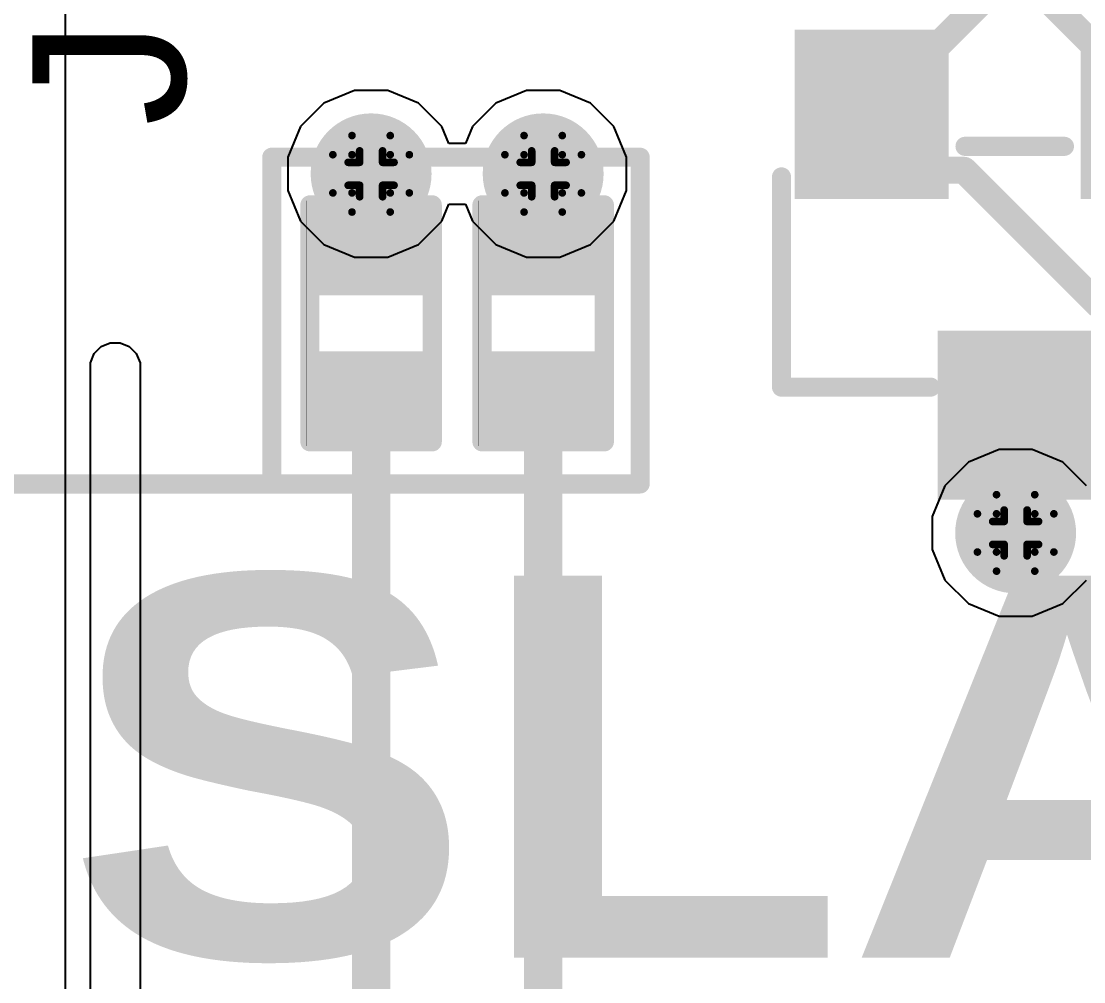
# Model space of a CAD drawing. Header units: inches. Extents: x -4 to 5258, y -4 to 5281.
# Drawn here: x 116.85 to 123.91, y 14.29 to 20.67 of the extents above; entities that cross this region are included whole.
import ezdxf

# ---------------------------------------------------------------- set-up
doc = ezdxf.new("R2010")
doc.units = ezdxf.units.IN
for name, color, linetype in [('Bottom Layer', 5, 'Continuous'), ('Bottom Solder', 6, 'Continuous'), ('Drill Drawing', 1, 'Continuous'), ('Layer 1', 16, 'Continuous'), ('Layer 2', 76, 'Continuous'), ('Top Layer', 1, 'Continuous'), ('Top Overlay', 2, 'Continuous'), ('Top Paste', 8, 'Continuous'), ('Top Solder', 216, 'Continuous'), ('Via Holes', 16, 'Continuous')]:
    doc.layers.add(name, color=color, linetype=linetype)
doc.styles.add('Arial', font='', dxfattribs={"height": 0.2})
doc.styles.add('Arial Black_Bold', font='', dxfattribs={"height": 0.2})
doc.styles.get('Arial').set_extended_font_data('Arial')
doc.styles.get('Arial Black_Bold').set_extended_font_data('Arial Black', bold=True)

# ---------------------------------------------------------------- blocks, each defined once
blk = doc.blocks.new('R___0402_80')
at = {"layer": 'Top Layer'}
for points in [[(-0.6985, -0.3175), (-0.6985, 0.3175), (-0.2413, 0.3175), (-0.2413, -0.3175)], [(0.2413, -0.3175), (0.2413, 0.3175), (0.6985, 0.3175), (0.6985, -0.3175)]]:
    blk.add_hatch(color=1, dxfattribs=at).paths.add_polyline_path(points)
at = {"layer": 'Top Paste'}
for points in [[(-0.6985, -0.3175), (-0.6985, 0.3175), (-0.2413, 0.3175), (-0.2413, -0.3175)], [(0.2413, -0.3175), (0.2413, 0.3175), (0.6985, 0.3175), (0.6985, -0.3175)]]:
    blk.add_hatch(color=8, dxfattribs=at).paths.add_polyline_path(points)
at = {"layer": 'Top Solder'}
for points in [[(-0.7535, -0.3725), (-0.7535, 0.3725), (-0.1863, 0.3725), (-0.1863, -0.3725)], [(0.1863, -0.3725), (0.1863, 0.3725), (0.7535, 0.3725), (0.7535, -0.3725)]]:
    blk.add_hatch(color=216, dxfattribs=at).paths.add_polyline_path(points)
at = {"layer": 'Top Overlay'}
for points in [[(-0.7874, -0.4064, 0.127, 0.127, 0), (-0.7874, 0.4064, 0.127, 0.127, 0)], [(-0.7874, 0.4064, 0.127, 0.127, 0), (0.7874, 0.4064, 0.127, 0.127, 0)], [(0.7874, -0.4064, 0.127, 0.127, 0), (0.7874, 0.4064, 0.127, 0.127, 0)], [(0.7874, -0.4064, 0.127, 0.127, 0), (-0.7874, -0.4064, 0.127, 0.127, 0)], [(0.8128, -0.4318, 0.00323, 0.00323, 0), (-0.8128, -0.4318, 0.00323, 0.00323, 0)]]:
    blk.add_lwpolyline(points, format="xyseb", dxfattribs=at)
for points in [[(-0.8191, 0.4064, 0.0635, 0.0635, 1), (-0.7556, 0.4064, 0.0635, 0.0635, 1)], [(-0.8191, 0.4064, 0.0635, 0.0635, 1), (-0.7556, 0.4064, 0.0635, 0.0635, 1)], [(0.7557, 0.4064, 0.0635, 0.0635, 1), (0.8192, 0.4064, 0.0635, 0.0635, 1)], [(0.7557, 0.4064, 0.0635, 0.0635, 1), (0.8192, 0.4064, 0.0635, 0.0635, 1)], [(-0.8191, -0.4064, 0.0635, 0.0635, 1), (-0.7556, -0.4064, 0.0635, 0.0635, 1)], [(-0.8191, -0.4064, 0.0635, 0.0635, 1), (-0.7556, -0.4064, 0.0635, 0.0635, 1)], [(0.7557, -0.4064, 0.0635, 0.0635, 1), (0.8192, -0.4064, 0.0635, 0.0635, 1)], [(0.7557, -0.4064, 0.0635, 0.0635, 1), (0.8192, -0.4064, 0.0635, 0.0635, 1)], [(-0.8136, -0.4318, 0.00161, 0.00161, 1), (-0.812, -0.4318, 0.00161, 0.00161, 1)], [(0.812, -0.4318, 0.00161, 0.00161, 1), (0.8136, -0.4318, 0.00161, 0.00161, 1)]]:
    blk.add_lwpolyline(points, format="xyseb", close=True, dxfattribs=at)
blk = doc.blocks.new('R___0402_81')
at = {"layer": 'Top Layer'}
for points in [[(-0.6985, -0.3175), (-0.6985, 0.3175), (-0.2413, 0.3175), (-0.2413, -0.3175)], [(0.2413, -0.3175), (0.2413, 0.3175), (0.6985, 0.3175), (0.6985, -0.3175)]]:
    blk.add_hatch(color=1, dxfattribs=at).paths.add_polyline_path(points)
at = {"layer": 'Top Paste'}
for points in [[(-0.6985, -0.3175), (-0.6985, 0.3175), (-0.2413, 0.3175), (-0.2413, -0.3175)], [(0.2413, -0.3175), (0.2413, 0.3175), (0.6985, 0.3175), (0.6985, -0.3175)]]:
    blk.add_hatch(color=8, dxfattribs=at).paths.add_polyline_path(points)
at = {"layer": 'Top Solder'}
for points in [[(-0.7535, -0.3725), (-0.7535, 0.3725), (-0.1863, 0.3725), (-0.1863, -0.3725)], [(0.1863, -0.3725), (0.1863, 0.3725), (0.7535, 0.3725), (0.7535, -0.3725)]]:
    blk.add_hatch(color=216, dxfattribs=at).paths.add_polyline_path(points)
at = {"layer": 'Top Overlay'}
for points in [[(-0.7874, -0.4064, 0.127, 0.127, 0), (-0.7874, 0.4064, 0.127, 0.127, 0)], [(-0.7874, 0.4064, 0.127, 0.127, 0), (0.7874, 0.4064, 0.127, 0.127, 0)], [(0.7874, -0.4064, 0.127, 0.127, 0), (0.7874, 0.4064, 0.127, 0.127, 0)], [(0.7874, -0.4064, 0.127, 0.127, 0), (-0.7874, -0.4064, 0.127, 0.127, 0)], [(0.8128, -0.4318, 0.00323, 0.00323, 0), (-0.8128, -0.4318, 0.00323, 0.00323, 0)]]:
    blk.add_lwpolyline(points, format="xyseb", dxfattribs=at)
for points in [[(-0.8191, 0.4064, 0.0635, 0.0635, 1), (-0.7556, 0.4064, 0.0635, 0.0635, 1)], [(-0.8191, 0.4064, 0.0635, 0.0635, 1), (-0.7556, 0.4064, 0.0635, 0.0635, 1)], [(0.7557, 0.4064, 0.0635, 0.0635, 1), (0.8192, 0.4064, 0.0635, 0.0635, 1)], [(0.7557, 0.4064, 0.0635, 0.0635, 1), (0.8192, 0.4064, 0.0635, 0.0635, 1)], [(-0.8191, -0.4064, 0.0635, 0.0635, 1), (-0.7556, -0.4064, 0.0635, 0.0635, 1)], [(-0.8191, -0.4064, 0.0635, 0.0635, 1), (-0.7556, -0.4064, 0.0635, 0.0635, 1)], [(0.7557, -0.4064, 0.0635, 0.0635, 1), (0.8192, -0.4064, 0.0635, 0.0635, 1)], [(0.7557, -0.4064, 0.0635, 0.0635, 1), (0.8192, -0.4064, 0.0635, 0.0635, 1)], [(-0.8136, -0.4318, 0.00161, 0.00161, 1), (-0.812, -0.4318, 0.00161, 0.00161, 1)], [(0.812, -0.4318, 0.00161, 0.00161, 1), (0.8136, -0.4318, 0.00161, 0.00161, 1)]]:
    blk.add_lwpolyline(points, format="xyseb", close=True, dxfattribs=at)
blk = doc.blocks.new('SOT_23_221')
at = {"layer": 'Top Layer'}
for points in [[(-0.41, 1.46), (0.41, 1.46), (0.41, 0.54), (-0.41, 0.54)], [(-1.36, -0.54), (-0.54, -0.54), (-0.54, -1.46), (-1.36, -1.46)], [(0.54, -0.54), (1.36, -0.54), (1.36, -1.46), (0.54, -1.46)]]:
    blk.add_hatch(color=1, dxfattribs=at).paths.add_polyline_path(points)
at = {"layer": 'Top Paste'}
for points in [[(-0.41, 1.46), (0.41, 1.46), (0.41, 0.54), (-0.41, 0.54)], [(-1.36, -0.54), (-0.54, -0.54), (-0.54, -1.46), (-1.36, -1.46)], [(0.54, -0.54), (1.36, -0.54), (1.36, -1.46), (0.54, -1.46)]]:
    blk.add_hatch(color=8, dxfattribs=at).paths.add_polyline_path(points)
at = {"layer": 'Top Solder'}
for points in [[(-0.5116, 1.5616), (0.5116, 1.5616), (0.5116, 0.4384), (-0.5116, 0.4384)], [(-1.4616, -0.4384), (-0.4384, -0.4384), (-0.4384, -1.5616), (-1.4616, -1.5616)], [(0.4384, -0.4384), (1.4616, -0.4384), (1.4616, -1.5616), (0.4384, -1.5616)]]:
    blk.add_hatch(color=216, dxfattribs=at).paths.add_polyline_path(points)
at = {"layer": 'Top Overlay'}
for points in [[(-1.5494, 0.8128, 0.127, 0.127, 0), (-1.5494, -0.5842, 0.127, 0.127, 0)], [(-0.5588, 0.8128, 0.127, 0.127, 0), (-1.5494, 0.8128, 0.127, 0.127, 0)], [(1.5494, 0.8128, 0.127, 0.127, 0), (0.5588, 0.8128, 0.127, 0.127, 0)], [(1.5494, 0.8128, 0.127, 0.127, 0), (1.5494, -0.5842, 0.127, 0.127, 0)], [(0.3302, -0.7874, 0.127, 0.127, 0), (-0.3302, -0.7874, 0.127, 0.127, 0)], [(-1.5494, -1.1684, 0.127, 0.127, 0), (-1.6764, -1.0414, 0.127, 0.127, 0)], [(-1.6764, -1.0414, 0.127, 0.127, 0), (-1.6764, -1.2954, 0.127, 0.127, 0)], [(-1.5494, -1.1684, 0.127, 0.127, 0), (-1.6764, -1.2954, 0.127, 0.127, 0)]]:
    blk.add_lwpolyline(points, format="xyseb", dxfattribs=at)
for points in [[(-1.5812, 0.8128, 0.0635, 0.0635, 1), (-1.5177, 0.8128, 0.0635, 0.0635, 1)], [(-1.5812, 0.8128, 0.0635, 0.0635, 1), (-1.5177, 0.8128, 0.0635, 0.0635, 1)], [(-0.5905, 0.8128, 0.0635, 0.0635, 1), (-0.5271, 0.8128, 0.0635, 0.0635, 1)], [(0.5271, 0.8128, 0.0635, 0.0635, 1), (0.5905, 0.8128, 0.0635, 0.0635, 1)], [(1.5177, 0.8128, 0.0635, 0.0635, 1), (1.5812, 0.8128, 0.0635, 0.0635, 1)], [(1.5177, 0.8128, 0.0635, 0.0635, 1), (1.5812, 0.8128, 0.0635, 0.0635, 1)], [(-1.5812, -0.5842, 0.0635, 0.0635, 1), (-1.5177, -0.5842, 0.0635, 0.0635, 1)], [(1.5177, -0.5842, 0.0635, 0.0635, 1), (1.5812, -0.5842, 0.0635, 0.0635, 1)], [(-0.3619, -0.7874, 0.0635, 0.0635, 1), (-0.2984, -0.7874, 0.0635, 0.0635, 1)], [(0.2984, -0.7874, 0.0635, 0.0635, 1), (0.3619, -0.7874, 0.0635, 0.0635, 1)], [(-1.7082, -1.0414, 0.0635, 0.0635, 1), (-1.6446, -1.0414, 0.0635, 0.0635, 1)], [(-1.7082, -1.0414, 0.0635, 0.0635, 1), (-1.6446, -1.0414, 0.0635, 0.0635, 1)], [(-1.5812, -1.1684, 0.0635, 0.0635, 1), (-1.5177, -1.1684, 0.0635, 0.0635, 1)], [(-1.5812, -1.1684, 0.0635, 0.0635, 1), (-1.5177, -1.1684, 0.0635, 0.0635, 1)], [(-1.7082, -1.2954, 0.0635, 0.0635, 1), (-1.6446, -1.2954, 0.0635, 0.0635, 1)], [(-1.7082, -1.2954, 0.0635, 0.0635, 1), (-1.6446, -1.2954, 0.0635, 0.0635, 1)]]:
    blk.add_lwpolyline(points, format="xyseb", close=True, dxfattribs=at)

msp = doc.modelspace()

# ---------------------------------------------------------------- hatches: boundary and pattern name
at = {"layer": 'Bottom Layer'}
h = msp.add_hatch(color=5, dxfattribs=at)
edge = h.paths.add_edge_path()
edge.add_arc((119.1755, 19.6564), 0.3, 0, 360)
h = msp.add_hatch(color=5, dxfattribs=at)
edge = h.paths.add_edge_path()
edge.add_arc((120.3185, 19.6564), 0.3, 0, 360)
h = msp.add_hatch(color=5, dxfattribs=at)
edge = h.paths.add_edge_path()
edge.add_arc((123.4574, 17.2699), 0.3, 0, 360)
at = {"layer": 'Bottom Solder'}
h = msp.add_hatch(color=6, dxfattribs=at)
edge = h.paths.add_edge_path()
edge.add_arc((119.1755, 19.6564), 0.4016, 0, 360)
h = msp.add_hatch(color=6, dxfattribs=at)
edge = h.paths.add_edge_path()
edge.add_arc((120.3185, 19.6564), 0.4016, 0, 360)
h = msp.add_hatch(color=6, dxfattribs=at)
edge = h.paths.add_edge_path()
edge.add_arc((123.4574, 17.2699), 0.4016, 0, 360)
at = {"layer": 'Layer 1'}
h = msp.add_hatch(color=16, dxfattribs=at)
edge = h.paths.add_edge_path()
edge.add_arc((119.1755, 19.6564), 0.3, 0, 360)
h = msp.add_hatch(color=16, dxfattribs=at)
edge = h.paths.add_edge_path()
edge.add_arc((120.3185, 19.6564), 0.3, 0, 360)
h = msp.add_hatch(color=16, dxfattribs=at)
edge = h.paths.add_edge_path()
edge.add_arc((123.4574, 17.2699), 0.3, 0, 360)
at = {"layer": 'Layer 2'}
h = msp.add_hatch(color=76, dxfattribs=at)
edge = h.paths.add_edge_path()
edge.add_arc((119.1755, 19.6564), 0.3, 0, 360)
h = msp.add_hatch(color=76, dxfattribs=at)
edge = h.paths.add_edge_path()
edge.add_arc((120.3185, 19.6564), 0.3, 0, 360)
h = msp.add_hatch(color=76, dxfattribs=at)
edge = h.paths.add_edge_path()
edge.add_arc((123.4574, 17.2699), 0.3, 0, 360)
at = {"layer": 'Top Layer'}
h = msp.add_hatch(color=1, dxfattribs=at)
edge = h.paths.add_edge_path()
edge.add_arc((119.1755, 19.6564), 0.3, 0, 360)
h = msp.add_hatch(color=1, dxfattribs=at)
edge = h.paths.add_edge_path()
edge.add_arc((120.3185, 19.6564), 0.3, 0, 360)
for points in [[(118.8748, 19.1315), (119.4769, 19.1315), (119.4769, 19.6564), (118.8748, 19.6564)], [(120.0178, 19.1315), (120.6199, 19.1315), (120.6199, 19.6564), (120.0178, 19.6564)], [(123.7531, 18.0538), (123.1595, 18.0538), (123.1595, 17.2699), (123.7531, 17.2699)]]:
    msp.add_hatch(color=1, dxfattribs=at).paths.add_polyline_path(points)
h = msp.add_hatch(color=1, dxfattribs=at)
edge = h.paths.add_edge_path()
edge.add_arc((123.4574, 17.2699), 0.3, 0, 360)
at = {"layer": 'Top Solder'}
h = msp.add_hatch(color=216, dxfattribs=at)
edge = h.paths.add_edge_path()
edge.add_arc((119.1755, 19.6564), 0.4016, 0, 360)
h = msp.add_hatch(color=216, dxfattribs=at)
edge = h.paths.add_edge_path()
edge.add_arc((120.3185, 19.6564), 0.4016, 0, 360)
h = msp.add_hatch(color=216, dxfattribs=at)
edge = h.paths.add_edge_path()
edge.add_arc((123.4574, 17.2699), 0.4016, 0, 360)
at = {"layer": 'Via Holes'}
h = msp.add_hatch(color=7, dxfattribs=at)
edge = h.paths.add_edge_path()
edge.add_arc((119.1755, 19.6564), 0.15, 0, 360)
h = msp.add_hatch(color=7, dxfattribs=at)
edge = h.paths.add_edge_path()
edge.add_arc((120.3185, 19.6564), 0.15, 0, 360)
h = msp.add_hatch(color=7, dxfattribs=at)
edge = h.paths.add_edge_path()
edge.add_arc((123.4574, 17.2699), 0.15, 0, 360)

# ---------------------------------------------------------------- linework, layer by layer
at = {"layer": 'Bottom Layer'}
for p, q in [((119.0653, 20.2104), (118.8617, 20.126)), ((119.2857, 20.2104), (119.0653, 20.2104)), ((119.4893, 20.126), (119.2857, 20.2104)), ((120.2083, 20.2104), (120.0047, 20.126)), ((120.4287, 20.2104), (120.2083, 20.2104)), ((120.6323, 20.126), (120.4287, 20.2104)), ((118.8617, 20.126), (118.7059, 19.9702)), ((119.6452, 19.9702), (119.4893, 20.126)), ((120.0047, 20.126), (119.8489, 19.9702)), ((120.7882, 19.9702), (120.6323, 20.126)), ((118.7059, 19.9702), (118.6215, 19.7666)), ((119.692, 19.8571), (119.6452, 19.9702)), ((119.8489, 19.9702), (119.802, 19.8571)), ((120.8725, 19.7666), (120.7882, 19.9702)), ((119.802, 19.8571), (119.692, 19.8571)), ((118.6215, 19.7666), (118.6215, 19.5462)), ((120.8725, 19.5462), (120.8725, 19.7666)), ((118.6215, 19.5462), (118.7059, 19.3426)), ((120.7882, 19.3426), (120.8725, 19.5462)), ((119.6452, 19.3426), (119.692, 19.4557)), ((119.692, 19.4557), (119.802, 19.4557)), ((119.802, 19.4557), (119.8489, 19.3426)), ((118.7059, 19.3426), (118.8617, 19.1867)), ((119.4893, 19.1867), (119.6452, 19.3426)), ((119.8489, 19.3426), (120.0047, 19.1867)), ((120.6323, 19.1867), (120.7882, 19.3426)), ((118.8617, 19.1867), (119.0653, 19.1024)), ((119.2857, 19.1024), (119.4893, 19.1867)), ((120.0047, 19.1867), (120.2083, 19.1024)), ((120.4287, 19.1024), (120.6323, 19.1867)), ((119.0653, 19.1024), (119.2857, 19.1024)), ((120.2083, 19.1024), (120.4287, 19.1024)), ((123.3472, 17.8239), (123.1436, 17.7396)), ((123.5676, 17.8239), (123.3472, 17.8239)), ((123.7712, 17.7396), (123.5676, 17.8239)), ((123.1436, 17.7396), (122.9877, 17.5837)), ((123.9271, 17.5837), (123.7712, 17.7396)), ((122.9877, 17.5837), (122.9034, 17.3801)), ((122.9034, 17.3801), (122.9034, 17.1597)), ((122.9034, 17.1597), (122.9877, 16.9561)), ((122.9877, 16.9561), (123.1436, 16.8002)), ((123.7712, 16.8002), (123.9271, 16.9561)), ((123.1436, 16.8002), (123.3472, 16.7159)), ((123.5676, 16.7159), (123.7712, 16.8002)), ((123.3472, 16.7159), (123.5676, 16.7159))]:
    msp.add_line(p, q, dxfattribs=at)
at = {"layer": 'Bottom Solder'}
for p, q in [((117.3356, 18.4616), (117.3821, 18.5081)), ((117.3821, 18.5081), (117.4428, 18.5332)), ((117.4428, 18.5332), (117.4756, 18.5332)), ((117.4756, 18.5332), (117.5084, 18.5332)), ((117.5084, 18.5332), (117.5691, 18.5081)), ((117.5691, 18.5081), (117.6156, 18.4616)), ((117.3105, 18.4009), (117.3356, 18.4616)), ((117.6156, 18.4616), (117.6407, 18.4009)), ((117.3105, 18.3681), (117.3105, 18.4009)), ((117.3105, 10.9005), (117.3105, 18.3681)), ((117.6407, 18.4009), (117.6407, 18.3681)), ((117.6407, 18.3681), (117.6407, 18.3681)), ((117.6407, 18.3681), (117.6407, 10.9005))]:
    msp.add_line(p, q, dxfattribs=at)
at = {"layer": 'Drill Drawing'}
for points in [[(119.0485, 19.7834, 0.0508, 0.0508, 0), (119.0485, 19.9104, 0.0508, 0.0508, 0)], [(119.0485, 19.9104, 0.0508, 0.0508, 0), (119.3025, 19.9104, 0.0508, 0.0508, 0)], [(119.3025, 19.7834, 0.0508, 0.0508, 0), (119.3025, 19.9104, 0.0508, 0.0508, 0)], [(120.1915, 19.7834, 0.0508, 0.0508, 0), (120.1915, 19.9104, 0.0508, 0.0508, 0)], [(120.1915, 19.9104, 0.0508, 0.0508, 0), (120.4455, 19.9104, 0.0508, 0.0508, 0)], [(120.4455, 19.7834, 0.0508, 0.0508, 0), (120.4455, 19.9104, 0.0508, 0.0508, 0)], [(118.9215, 19.5294, 0.0508, 0.0508, 0), (118.9215, 19.7834, 0.0508, 0.0508, 0)], [(118.9215, 19.7834, 0.0508, 0.0508, 0), (119.0485, 19.7834, 0.0508, 0.0508, 0)], [(119.0993, 19.7326, 0.0508, 0.0508, 0), (119.0993, 19.8088, 0.0508, 0.0508, 0)], [(119.0993, 19.8088, 0.0508, 0.0508, 0), (119.2517, 19.8088, 0.0508, 0.0508, 0)], [(119.2517, 19.7326, 0.0508, 0.0508, 0), (119.2517, 19.8088, 0.0508, 0.0508, 0)], [(119.3025, 19.7834, 0.0508, 0.0508, 0), (119.4295, 19.7834, 0.0508, 0.0508, 0)], [(119.4295, 19.5294, 0.0508, 0.0508, 0), (119.4295, 19.7834, 0.0508, 0.0508, 0)], [(120.0645, 19.5294, 0.0508, 0.0508, 0), (120.0645, 19.7834, 0.0508, 0.0508, 0)], [(120.0645, 19.7834, 0.0508, 0.0508, 0), (120.1915, 19.7834, 0.0508, 0.0508, 0)], [(120.2423, 19.7326, 0.0508, 0.0508, 0), (120.2423, 19.8088, 0.0508, 0.0508, 0)], [(120.2423, 19.8088, 0.0508, 0.0508, 0), (120.3947, 19.8088, 0.0508, 0.0508, 0)], [(120.3947, 19.7326, 0.0508, 0.0508, 0), (120.3947, 19.8088, 0.0508, 0.0508, 0)], [(120.4455, 19.7834, 0.0508, 0.0508, 0), (120.5725, 19.7834, 0.0508, 0.0508, 0)], [(120.5725, 19.5294, 0.0508, 0.0508, 0), (120.5725, 19.7834, 0.0508, 0.0508, 0)], [(119.0231, 19.5802, 0.0508, 0.0508, 0), (119.0231, 19.7326, 0.0508, 0.0508, 0)], [(119.0231, 19.7326, 0.0508, 0.0508, 0), (119.0993, 19.7326, 0.0508, 0.0508, 0)], [(119.2517, 19.7326, 0.0508, 0.0508, 0), (119.3279, 19.7326, 0.0508, 0.0508, 0)], [(119.3279, 19.5802, 0.0508, 0.0508, 0), (119.3279, 19.7326, 0.0508, 0.0508, 0)], [(120.1661, 19.5802, 0.0508, 0.0508, 0), (120.1661, 19.7326, 0.0508, 0.0508, 0)], [(120.1661, 19.7326, 0.0508, 0.0508, 0), (120.2423, 19.7326, 0.0508, 0.0508, 0)], [(120.3947, 19.7326, 0.0508, 0.0508, 0), (120.4709, 19.7326, 0.0508, 0.0508, 0)], [(120.4709, 19.5802, 0.0508, 0.0508, 0), (120.4709, 19.7326, 0.0508, 0.0508, 0)], [(118.9215, 19.5294, 0.0508, 0.0508, 0), (119.0485, 19.5294, 0.0508, 0.0508, 0)], [(119.0231, 19.5802, 0.0508, 0.0508, 0), (119.0993, 19.5802, 0.0508, 0.0508, 0)], [(119.0485, 19.4024, 0.0508, 0.0508, 0), (119.0485, 19.5294, 0.0508, 0.0508, 0)], [(119.0993, 19.504, 0.0508, 0.0508, 0), (119.0993, 19.5802, 0.0508, 0.0508, 0)], [(119.2517, 19.5802, 0.0508, 0.0508, 0), (119.3279, 19.5802, 0.0508, 0.0508, 0)], [(119.2517, 19.504, 0.0508, 0.0508, 0), (119.2517, 19.5802, 0.0508, 0.0508, 0)], [(119.3025, 19.5294, 0.0508, 0.0508, 0), (119.4295, 19.5294, 0.0508, 0.0508, 0)], [(119.3025, 19.4024, 0.0508, 0.0508, 0), (119.3025, 19.5294, 0.0508, 0.0508, 0)], [(120.0645, 19.5294, 0.0508, 0.0508, 0), (120.1915, 19.5294, 0.0508, 0.0508, 0)], [(120.1661, 19.5802, 0.0508, 0.0508, 0), (120.2423, 19.5802, 0.0508, 0.0508, 0)], [(120.1915, 19.4024, 0.0508, 0.0508, 0), (120.1915, 19.5294, 0.0508, 0.0508, 0)], [(120.2423, 19.504, 0.0508, 0.0508, 0), (120.2423, 19.5802, 0.0508, 0.0508, 0)], [(120.3947, 19.5802, 0.0508, 0.0508, 0), (120.4709, 19.5802, 0.0508, 0.0508, 0)], [(120.3947, 19.504, 0.0508, 0.0508, 0), (120.3947, 19.5802, 0.0508, 0.0508, 0)], [(120.4455, 19.5294, 0.0508, 0.0508, 0), (120.5725, 19.5294, 0.0508, 0.0508, 0)], [(120.4455, 19.4024, 0.0508, 0.0508, 0), (120.4455, 19.5294, 0.0508, 0.0508, 0)], [(119.0993, 19.504, 0.0508, 0.0508, 0), (119.2517, 19.504, 0.0508, 0.0508, 0)], [(120.2423, 19.504, 0.0508, 0.0508, 0), (120.3947, 19.504, 0.0508, 0.0508, 0)], [(119.0485, 19.4024, 0.0508, 0.0508, 0), (119.3025, 19.4024, 0.0508, 0.0508, 0)], [(120.1915, 19.4024, 0.0508, 0.0508, 0), (120.4455, 19.4024, 0.0508, 0.0508, 0)], [(123.3304, 17.3969, 0.0508, 0.0508, 0), (123.3304, 17.5239, 0.0508, 0.0508, 0)], [(123.3304, 17.5239, 0.0508, 0.0508, 0), (123.5844, 17.5239, 0.0508, 0.0508, 0)], [(123.5844, 17.3969, 0.0508, 0.0508, 0), (123.5844, 17.5239, 0.0508, 0.0508, 0)], [(123.3812, 17.3461, 0.0508, 0.0508, 0), (123.3812, 17.4223, 0.0508, 0.0508, 0)], [(123.3812, 17.4223, 0.0508, 0.0508, 0), (123.5336, 17.4223, 0.0508, 0.0508, 0)], [(123.5336, 17.3461, 0.0508, 0.0508, 0), (123.5336, 17.4223, 0.0508, 0.0508, 0)], [(123.2034, 17.1429, 0.0508, 0.0508, 0), (123.2034, 17.3969, 0.0508, 0.0508, 0)], [(123.2034, 17.3969, 0.0508, 0.0508, 0), (123.3304, 17.3969, 0.0508, 0.0508, 0)], [(123.305, 17.1937, 0.0508, 0.0508, 0), (123.305, 17.3461, 0.0508, 0.0508, 0)], [(123.305, 17.3461, 0.0508, 0.0508, 0), (123.3812, 17.3461, 0.0508, 0.0508, 0)], [(123.5336, 17.3461, 0.0508, 0.0508, 0), (123.6098, 17.3461, 0.0508, 0.0508, 0)], [(123.5844, 17.3969, 0.0508, 0.0508, 0), (123.7114, 17.3969, 0.0508, 0.0508, 0)], [(123.6098, 17.1937, 0.0508, 0.0508, 0), (123.6098, 17.3461, 0.0508, 0.0508, 0)], [(123.7114, 17.1429, 0.0508, 0.0508, 0), (123.7114, 17.3969, 0.0508, 0.0508, 0)], [(123.2034, 17.1429, 0.0508, 0.0508, 0), (123.3304, 17.1429, 0.0508, 0.0508, 0)], [(123.305, 17.1937, 0.0508, 0.0508, 0), (123.3812, 17.1937, 0.0508, 0.0508, 0)], [(123.3304, 17.0159, 0.0508, 0.0508, 0), (123.3304, 17.1429, 0.0508, 0.0508, 0)], [(123.3812, 17.1175, 0.0508, 0.0508, 0), (123.3812, 17.1937, 0.0508, 0.0508, 0)], [(123.5336, 17.1937, 0.0508, 0.0508, 0), (123.6098, 17.1937, 0.0508, 0.0508, 0)], [(123.5336, 17.1175, 0.0508, 0.0508, 0), (123.5336, 17.1937, 0.0508, 0.0508, 0)], [(123.5844, 17.1429, 0.0508, 0.0508, 0), (123.7114, 17.1429, 0.0508, 0.0508, 0)], [(123.5844, 17.0159, 0.0508, 0.0508, 0), (123.5844, 17.1429, 0.0508, 0.0508, 0)], [(123.3812, 17.1175, 0.0508, 0.0508, 0), (123.5336, 17.1175, 0.0508, 0.0508, 0)], [(123.3304, 17.0159, 0.0508, 0.0508, 0), (123.5844, 17.0159, 0.0508, 0.0508, 0)]]:
    msp.add_lwpolyline(points, format="xyseb", dxfattribs=at)
for points in [[(119.0358, 19.9104, 0.0254, 0.0254, 1), (119.0612, 19.9104, 0.0254, 0.0254, 1)], [(119.0358, 19.9104, 0.0254, 0.0254, 1), (119.0612, 19.9104, 0.0254, 0.0254, 1)], [(119.2898, 19.9104, 0.0254, 0.0254, 1), (119.3152, 19.9104, 0.0254, 0.0254, 1)], [(119.2898, 19.9104, 0.0254, 0.0254, 1), (119.3152, 19.9104, 0.0254, 0.0254, 1)], [(120.1788, 19.9104, 0.0254, 0.0254, 1), (120.2042, 19.9104, 0.0254, 0.0254, 1)], [(120.1788, 19.9104, 0.0254, 0.0254, 1), (120.2042, 19.9104, 0.0254, 0.0254, 1)], [(120.4328, 19.9104, 0.0254, 0.0254, 1), (120.4582, 19.9104, 0.0254, 0.0254, 1)], [(120.4328, 19.9104, 0.0254, 0.0254, 1), (120.4582, 19.9104, 0.0254, 0.0254, 1)], [(118.9088, 19.7834, 0.0254, 0.0254, 1), (118.9342, 19.7834, 0.0254, 0.0254, 1)], [(118.9088, 19.7834, 0.0254, 0.0254, 1), (118.9342, 19.7834, 0.0254, 0.0254, 1)], [(119.0358, 19.7834, 0.0254, 0.0254, 1), (119.0612, 19.7834, 0.0254, 0.0254, 1)], [(119.0358, 19.7834, 0.0254, 0.0254, 1), (119.0612, 19.7834, 0.0254, 0.0254, 1)], [(119.0866, 19.8088, 0.0254, 0.0254, 1), (119.112, 19.8088, 0.0254, 0.0254, 1)], [(119.0866, 19.8088, 0.0254, 0.0254, 1), (119.112, 19.8088, 0.0254, 0.0254, 1)], [(119.239, 19.8088, 0.0254, 0.0254, 1), (119.2644, 19.8088, 0.0254, 0.0254, 1)], [(119.239, 19.8088, 0.0254, 0.0254, 1), (119.2644, 19.8088, 0.0254, 0.0254, 1)], [(119.2898, 19.7834, 0.0254, 0.0254, 1), (119.3152, 19.7834, 0.0254, 0.0254, 1)], [(119.2898, 19.7834, 0.0254, 0.0254, 1), (119.3152, 19.7834, 0.0254, 0.0254, 1)], [(119.4168, 19.7834, 0.0254, 0.0254, 1), (119.4422, 19.7834, 0.0254, 0.0254, 1)], [(119.4168, 19.7834, 0.0254, 0.0254, 1), (119.4422, 19.7834, 0.0254, 0.0254, 1)], [(120.0518, 19.7834, 0.0254, 0.0254, 1), (120.0772, 19.7834, 0.0254, 0.0254, 1)], [(120.0518, 19.7834, 0.0254, 0.0254, 1), (120.0772, 19.7834, 0.0254, 0.0254, 1)], [(120.1788, 19.7834, 0.0254, 0.0254, 1), (120.2042, 19.7834, 0.0254, 0.0254, 1)], [(120.1788, 19.7834, 0.0254, 0.0254, 1), (120.2042, 19.7834, 0.0254, 0.0254, 1)], [(120.2296, 19.8088, 0.0254, 0.0254, 1), (120.255, 19.8088, 0.0254, 0.0254, 1)], [(120.2296, 19.8088, 0.0254, 0.0254, 1), (120.255, 19.8088, 0.0254, 0.0254, 1)], [(120.382, 19.8088, 0.0254, 0.0254, 1), (120.4074, 19.8088, 0.0254, 0.0254, 1)], [(120.382, 19.8088, 0.0254, 0.0254, 1), (120.4074, 19.8088, 0.0254, 0.0254, 1)], [(120.4328, 19.7834, 0.0254, 0.0254, 1), (120.4582, 19.7834, 0.0254, 0.0254, 1)], [(120.4328, 19.7834, 0.0254, 0.0254, 1), (120.4582, 19.7834, 0.0254, 0.0254, 1)], [(120.5598, 19.7834, 0.0254, 0.0254, 1), (120.5852, 19.7834, 0.0254, 0.0254, 1)], [(120.5598, 19.7834, 0.0254, 0.0254, 1), (120.5852, 19.7834, 0.0254, 0.0254, 1)], [(119.0104, 19.7326, 0.0254, 0.0254, 1), (119.0358, 19.7326, 0.0254, 0.0254, 1)], [(119.0104, 19.7326, 0.0254, 0.0254, 1), (119.0358, 19.7326, 0.0254, 0.0254, 1)], [(119.0866, 19.7326, 0.0254, 0.0254, 1), (119.112, 19.7326, 0.0254, 0.0254, 1)], [(119.0866, 19.7326, 0.0254, 0.0254, 1), (119.112, 19.7326, 0.0254, 0.0254, 1)], [(119.239, 19.7326, 0.0254, 0.0254, 1), (119.2644, 19.7326, 0.0254, 0.0254, 1)], [(119.239, 19.7326, 0.0254, 0.0254, 1), (119.2644, 19.7326, 0.0254, 0.0254, 1)], [(119.3152, 19.7326, 0.0254, 0.0254, 1), (119.3406, 19.7326, 0.0254, 0.0254, 1)], [(119.3152, 19.7326, 0.0254, 0.0254, 1), (119.3406, 19.7326, 0.0254, 0.0254, 1)], [(120.1534, 19.7326, 0.0254, 0.0254, 1), (120.1788, 19.7326, 0.0254, 0.0254, 1)], [(120.1534, 19.7326, 0.0254, 0.0254, 1), (120.1788, 19.7326, 0.0254, 0.0254, 1)], [(120.2296, 19.7326, 0.0254, 0.0254, 1), (120.255, 19.7326, 0.0254, 0.0254, 1)], [(120.2296, 19.7326, 0.0254, 0.0254, 1), (120.255, 19.7326, 0.0254, 0.0254, 1)], [(120.382, 19.7326, 0.0254, 0.0254, 1), (120.4074, 19.7326, 0.0254, 0.0254, 1)], [(120.382, 19.7326, 0.0254, 0.0254, 1), (120.4074, 19.7326, 0.0254, 0.0254, 1)], [(120.4582, 19.7326, 0.0254, 0.0254, 1), (120.4836, 19.7326, 0.0254, 0.0254, 1)], [(120.4582, 19.7326, 0.0254, 0.0254, 1), (120.4836, 19.7326, 0.0254, 0.0254, 1)], [(118.9088, 19.5294, 0.0254, 0.0254, 1), (118.9342, 19.5294, 0.0254, 0.0254, 1)], [(118.9088, 19.5294, 0.0254, 0.0254, 1), (118.9342, 19.5294, 0.0254, 0.0254, 1)], [(119.0104, 19.5802, 0.0254, 0.0254, 1), (119.0358, 19.5802, 0.0254, 0.0254, 1)], [(119.0104, 19.5802, 0.0254, 0.0254, 1), (119.0358, 19.5802, 0.0254, 0.0254, 1)], [(119.0358, 19.5294, 0.0254, 0.0254, 1), (119.0612, 19.5294, 0.0254, 0.0254, 1)], [(119.0358, 19.5294, 0.0254, 0.0254, 1), (119.0612, 19.5294, 0.0254, 0.0254, 1)], [(119.0866, 19.5802, 0.0254, 0.0254, 1), (119.112, 19.5802, 0.0254, 0.0254, 1)], [(119.0866, 19.5802, 0.0254, 0.0254, 1), (119.112, 19.5802, 0.0254, 0.0254, 1)], [(119.239, 19.5802, 0.0254, 0.0254, 1), (119.2644, 19.5802, 0.0254, 0.0254, 1)], [(119.239, 19.5802, 0.0254, 0.0254, 1), (119.2644, 19.5802, 0.0254, 0.0254, 1)], [(119.2898, 19.5294, 0.0254, 0.0254, 1), (119.3152, 19.5294, 0.0254, 0.0254, 1)], [(119.2898, 19.5294, 0.0254, 0.0254, 1), (119.3152, 19.5294, 0.0254, 0.0254, 1)], [(119.3152, 19.5802, 0.0254, 0.0254, 1), (119.3406, 19.5802, 0.0254, 0.0254, 1)], [(119.3152, 19.5802, 0.0254, 0.0254, 1), (119.3406, 19.5802, 0.0254, 0.0254, 1)], [(119.4168, 19.5294, 0.0254, 0.0254, 1), (119.4422, 19.5294, 0.0254, 0.0254, 1)], [(119.4168, 19.5294, 0.0254, 0.0254, 1), (119.4422, 19.5294, 0.0254, 0.0254, 1)], [(120.0518, 19.5294, 0.0254, 0.0254, 1), (120.0772, 19.5294, 0.0254, 0.0254, 1)], [(120.0518, 19.5294, 0.0254, 0.0254, 1), (120.0772, 19.5294, 0.0254, 0.0254, 1)], [(120.1534, 19.5802, 0.0254, 0.0254, 1), (120.1788, 19.5802, 0.0254, 0.0254, 1)], [(120.1534, 19.5802, 0.0254, 0.0254, 1), (120.1788, 19.5802, 0.0254, 0.0254, 1)], [(120.1788, 19.5294, 0.0254, 0.0254, 1), (120.2042, 19.5294, 0.0254, 0.0254, 1)], [(120.1788, 19.5294, 0.0254, 0.0254, 1), (120.2042, 19.5294, 0.0254, 0.0254, 1)], [(120.2296, 19.5802, 0.0254, 0.0254, 1), (120.255, 19.5802, 0.0254, 0.0254, 1)], [(120.2296, 19.5802, 0.0254, 0.0254, 1), (120.255, 19.5802, 0.0254, 0.0254, 1)], [(120.382, 19.5802, 0.0254, 0.0254, 1), (120.4074, 19.5802, 0.0254, 0.0254, 1)], [(120.382, 19.5802, 0.0254, 0.0254, 1), (120.4074, 19.5802, 0.0254, 0.0254, 1)], [(120.4328, 19.5294, 0.0254, 0.0254, 1), (120.4582, 19.5294, 0.0254, 0.0254, 1)], [(120.4328, 19.5294, 0.0254, 0.0254, 1), (120.4582, 19.5294, 0.0254, 0.0254, 1)], [(120.4582, 19.5802, 0.0254, 0.0254, 1), (120.4836, 19.5802, 0.0254, 0.0254, 1)], [(120.4582, 19.5802, 0.0254, 0.0254, 1), (120.4836, 19.5802, 0.0254, 0.0254, 1)], [(120.5598, 19.5294, 0.0254, 0.0254, 1), (120.5852, 19.5294, 0.0254, 0.0254, 1)], [(120.5598, 19.5294, 0.0254, 0.0254, 1), (120.5852, 19.5294, 0.0254, 0.0254, 1)], [(119.0866, 19.504, 0.0254, 0.0254, 1), (119.112, 19.504, 0.0254, 0.0254, 1)], [(119.0866, 19.504, 0.0254, 0.0254, 1), (119.112, 19.504, 0.0254, 0.0254, 1)], [(119.239, 19.504, 0.0254, 0.0254, 1), (119.2644, 19.504, 0.0254, 0.0254, 1)], [(119.239, 19.504, 0.0254, 0.0254, 1), (119.2644, 19.504, 0.0254, 0.0254, 1)], [(120.2296, 19.504, 0.0254, 0.0254, 1), (120.255, 19.504, 0.0254, 0.0254, 1)], [(120.2296, 19.504, 0.0254, 0.0254, 1), (120.255, 19.504, 0.0254, 0.0254, 1)], [(120.382, 19.504, 0.0254, 0.0254, 1), (120.4074, 19.504, 0.0254, 0.0254, 1)], [(120.382, 19.504, 0.0254, 0.0254, 1), (120.4074, 19.504, 0.0254, 0.0254, 1)], [(119.0358, 19.4024, 0.0254, 0.0254, 1), (119.0612, 19.4024, 0.0254, 0.0254, 1)], [(119.0358, 19.4024, 0.0254, 0.0254, 1), (119.0612, 19.4024, 0.0254, 0.0254, 1)], [(119.2898, 19.4024, 0.0254, 0.0254, 1), (119.3152, 19.4024, 0.0254, 0.0254, 1)], [(119.2898, 19.4024, 0.0254, 0.0254, 1), (119.3152, 19.4024, 0.0254, 0.0254, 1)], [(120.1788, 19.4024, 0.0254, 0.0254, 1), (120.2042, 19.4024, 0.0254, 0.0254, 1)], [(120.1788, 19.4024, 0.0254, 0.0254, 1), (120.2042, 19.4024, 0.0254, 0.0254, 1)], [(120.4328, 19.4024, 0.0254, 0.0254, 1), (120.4582, 19.4024, 0.0254, 0.0254, 1)], [(120.4328, 19.4024, 0.0254, 0.0254, 1), (120.4582, 19.4024, 0.0254, 0.0254, 1)], [(123.3177, 17.5239, 0.0254, 0.0254, 1), (123.3431, 17.5239, 0.0254, 0.0254, 1)], [(123.3177, 17.5239, 0.0254, 0.0254, 1), (123.3431, 17.5239, 0.0254, 0.0254, 1)], [(123.5717, 17.5239, 0.0254, 0.0254, 1), (123.5971, 17.5239, 0.0254, 0.0254, 1)], [(123.5717, 17.5239, 0.0254, 0.0254, 1), (123.5971, 17.5239, 0.0254, 0.0254, 1)], [(123.3685, 17.4223, 0.0254, 0.0254, 1), (123.3939, 17.4223, 0.0254, 0.0254, 1)], [(123.3685, 17.4223, 0.0254, 0.0254, 1), (123.3939, 17.4223, 0.0254, 0.0254, 1)], [(123.5209, 17.4223, 0.0254, 0.0254, 1), (123.5463, 17.4223, 0.0254, 0.0254, 1)], [(123.5209, 17.4223, 0.0254, 0.0254, 1), (123.5463, 17.4223, 0.0254, 0.0254, 1)], [(123.1907, 17.3969, 0.0254, 0.0254, 1), (123.2161, 17.3969, 0.0254, 0.0254, 1)], [(123.1907, 17.3969, 0.0254, 0.0254, 1), (123.2161, 17.3969, 0.0254, 0.0254, 1)], [(123.2923, 17.3461, 0.0254, 0.0254, 1), (123.3177, 17.3461, 0.0254, 0.0254, 1)], [(123.2923, 17.3461, 0.0254, 0.0254, 1), (123.3177, 17.3461, 0.0254, 0.0254, 1)], [(123.3177, 17.3969, 0.0254, 0.0254, 1), (123.3431, 17.3969, 0.0254, 0.0254, 1)], [(123.3177, 17.3969, 0.0254, 0.0254, 1), (123.3431, 17.3969, 0.0254, 0.0254, 1)], [(123.3685, 17.3461, 0.0254, 0.0254, 1), (123.3939, 17.3461, 0.0254, 0.0254, 1)], [(123.3685, 17.3461, 0.0254, 0.0254, 1), (123.3939, 17.3461, 0.0254, 0.0254, 1)], [(123.5209, 17.3461, 0.0254, 0.0254, 1), (123.5463, 17.3461, 0.0254, 0.0254, 1)], [(123.5209, 17.3461, 0.0254, 0.0254, 1), (123.5463, 17.3461, 0.0254, 0.0254, 1)], [(123.5717, 17.3969, 0.0254, 0.0254, 1), (123.5971, 17.3969, 0.0254, 0.0254, 1)], [(123.5717, 17.3969, 0.0254, 0.0254, 1), (123.5971, 17.3969, 0.0254, 0.0254, 1)], [(123.5971, 17.3461, 0.0254, 0.0254, 1), (123.6225, 17.3461, 0.0254, 0.0254, 1)], [(123.5971, 17.3461, 0.0254, 0.0254, 1), (123.6225, 17.3461, 0.0254, 0.0254, 1)], [(123.6987, 17.3969, 0.0254, 0.0254, 1), (123.7241, 17.3969, 0.0254, 0.0254, 1)], [(123.6987, 17.3969, 0.0254, 0.0254, 1), (123.7241, 17.3969, 0.0254, 0.0254, 1)], [(123.1907, 17.1429, 0.0254, 0.0254, 1), (123.2161, 17.1429, 0.0254, 0.0254, 1)], [(123.1907, 17.1429, 0.0254, 0.0254, 1), (123.2161, 17.1429, 0.0254, 0.0254, 1)], [(123.2923, 17.1937, 0.0254, 0.0254, 1), (123.3177, 17.1937, 0.0254, 0.0254, 1)], [(123.2923, 17.1937, 0.0254, 0.0254, 1), (123.3177, 17.1937, 0.0254, 0.0254, 1)], [(123.3177, 17.1429, 0.0254, 0.0254, 1), (123.3431, 17.1429, 0.0254, 0.0254, 1)], [(123.3177, 17.1429, 0.0254, 0.0254, 1), (123.3431, 17.1429, 0.0254, 0.0254, 1)], [(123.3685, 17.1937, 0.0254, 0.0254, 1), (123.3939, 17.1937, 0.0254, 0.0254, 1)], [(123.3685, 17.1937, 0.0254, 0.0254, 1), (123.3939, 17.1937, 0.0254, 0.0254, 1)], [(123.5209, 17.1937, 0.0254, 0.0254, 1), (123.5463, 17.1937, 0.0254, 0.0254, 1)], [(123.5209, 17.1937, 0.0254, 0.0254, 1), (123.5463, 17.1937, 0.0254, 0.0254, 1)], [(123.5717, 17.1429, 0.0254, 0.0254, 1), (123.5971, 17.1429, 0.0254, 0.0254, 1)], [(123.5717, 17.1429, 0.0254, 0.0254, 1), (123.5971, 17.1429, 0.0254, 0.0254, 1)], [(123.5971, 17.1937, 0.0254, 0.0254, 1), (123.6225, 17.1937, 0.0254, 0.0254, 1)], [(123.5971, 17.1937, 0.0254, 0.0254, 1), (123.6225, 17.1937, 0.0254, 0.0254, 1)], [(123.6987, 17.1429, 0.0254, 0.0254, 1), (123.7241, 17.1429, 0.0254, 0.0254, 1)], [(123.6987, 17.1429, 0.0254, 0.0254, 1), (123.7241, 17.1429, 0.0254, 0.0254, 1)], [(123.3685, 17.1175, 0.0254, 0.0254, 1), (123.3939, 17.1175, 0.0254, 0.0254, 1)], [(123.3685, 17.1175, 0.0254, 0.0254, 1), (123.3939, 17.1175, 0.0254, 0.0254, 1)], [(123.5209, 17.1175, 0.0254, 0.0254, 1), (123.5463, 17.1175, 0.0254, 0.0254, 1)], [(123.5209, 17.1175, 0.0254, 0.0254, 1), (123.5463, 17.1175, 0.0254, 0.0254, 1)], [(123.3177, 17.0159, 0.0254, 0.0254, 1), (123.3431, 17.0159, 0.0254, 0.0254, 1)], [(123.3177, 17.0159, 0.0254, 0.0254, 1), (123.3431, 17.0159, 0.0254, 0.0254, 1)], [(123.5717, 17.0159, 0.0254, 0.0254, 1), (123.5971, 17.0159, 0.0254, 0.0254, 1)], [(123.5717, 17.0159, 0.0254, 0.0254, 1), (123.5971, 17.0159, 0.0254, 0.0254, 1)]]:
    msp.add_lwpolyline(points, format="xyseb", close=True, dxfattribs=at)
at = {"layer": 'Top Layer'}
msp.add_line((117.1435, 21.5917), (117.1435, 7.6217), dxfattribs=at)
msp.add_line((117.1435, 21.5917), (117.1435, 7.6217), dxfattribs=at)
for points in [[(123.6799, 20.8064, 0.1778, 0.1778, 0), (124.0635, 20.4228, 0.1778, 0.1778, 0)], [(122.8534, 20.4228, 0.1778, 0.1778, 0), (123.2227, 20.7921, 0.1778, 0.1778, 0)], [(122.5013, 20.1017, 0.1778, 0.1778, 0), (122.8224, 20.4228, 0.1778, 0.1778, 0)], [(122.8224, 20.4228, 0.1778, 0.1778, 0), (122.8534, 20.4228, 0.1778, 0.1778, 0)], [(122.5013, 20.0017, 0.1778, 0.1778, 0), (122.5013, 20.1017, 0.1778, 0.1778, 0)], [(122.5013, 20.0017, 0.1778, 0.1778, 0), (122.8224, 19.6806, 0.1778, 0.1778, 0)], [(119.1755, 19.1326, 0.381, 0.381, 0), (119.1755, 19.6564, 0.381, 0.381, 0)], [(120.3185, 19.1326, 0.381, 0.381, 0), (120.3185, 19.6564, 0.381, 0.381, 0)], [(122.8224, 19.6806, 0.1778, 0.1778, 0), (123.1139, 19.6806, 0.1778, 0.1778, 0)], [(123.1139, 19.6806, 0.1778, 0.1778, 0), (124.0161, 18.7784, 0.1778, 0.1778, 0)], [(119.1744, 19.1315, 0.2032, 0.2032, 0), (119.1755, 19.1326, 0.2032, 0.2032, 0)], [(120.3174, 19.1315, 0.2032, 0.2032, 0), (120.3185, 19.1326, 0.2032, 0.2032, 0)], [(119.1755, 11.3724, 0.254, 0.254, 0), (119.1755, 18.1928, 0.254, 0.254, 0)], [(120.3185, 12.9425, 0.254, 0.254, 0), (120.3185, 18.1928, 0.254, 0.254, 0)], [(123.4513, 18.0517, 0.2032, 0.2032, 0), (123.4524, 18.0527, 0.2032, 0.2032, 0)]]:
    msp.add_lwpolyline(points, format="xyseb", dxfattribs=at)
for points in [[(122.7779, 20.4228, 0.0889, 0.0889, 1), (122.8668, 20.4228, 0.0889, 0.0889, 1)], [(122.7779, 20.4228, 0.0889, 0.0889, 1), (122.8668, 20.4228, 0.0889, 0.0889, 1)], [(122.809, 20.4228, 0.0889, 0.0889, 1), (122.8979, 20.4228, 0.0889, 0.0889, 1)], [(122.809, 20.4228, 0.0889, 0.0889, 1), (122.8979, 20.4228, 0.0889, 0.0889, 1)], [(122.4568, 20.1017, 0.0889, 0.0889, 1), (122.5457, 20.1017, 0.0889, 0.0889, 1)], [(122.4568, 20.1017, 0.0889, 0.0889, 1), (122.5457, 20.1017, 0.0889, 0.0889, 1)], [(122.4568, 20.0017, 0.0889, 0.0889, 1), (122.5457, 20.0017, 0.0889, 0.0889, 1)], [(122.4568, 20.0017, 0.0889, 0.0889, 1), (122.5457, 20.0017, 0.0889, 0.0889, 1)], [(119.0803, 19.6564, 0.1905, 0.1905, 1), (119.2708, 19.6564, 0.1905, 0.1905, 1)], [(120.2233, 19.6564, 0.1905, 0.1905, 1), (120.4138, 19.6564, 0.1905, 0.1905, 1)], [(122.7779, 19.6806, 0.0889, 0.0889, 1), (122.8668, 19.6806, 0.0889, 0.0889, 1)], [(122.7779, 19.6806, 0.0889, 0.0889, 1), (122.8668, 19.6806, 0.0889, 0.0889, 1)], [(123.0695, 19.6806, 0.0889, 0.0889, 1), (123.1584, 19.6806, 0.0889, 0.0889, 1)], [(123.0695, 19.6806, 0.0889, 0.0889, 1), (123.1584, 19.6806, 0.0889, 0.0889, 1)], [(119.0803, 19.1326, 0.1905, 0.1905, 1), (119.2708, 19.1326, 0.1905, 0.1905, 1)], [(120.2233, 19.1326, 0.1905, 0.1905, 1), (120.4138, 19.1326, 0.1905, 0.1905, 1)], [(119.1236, 19.1315, 0.1016, 0.1016, 1), (119.2252, 19.1315, 0.1016, 0.1016, 1)], [(119.1247, 19.1326, 0.1016, 0.1016, 1), (119.2263, 19.1326, 0.1016, 0.1016, 1)], [(120.2666, 19.1315, 0.1016, 0.1016, 1), (120.3682, 19.1315, 0.1016, 0.1016, 1)], [(120.2677, 19.1326, 0.1016, 0.1016, 1), (120.3693, 19.1326, 0.1016, 0.1016, 1)], [(119.112, 18.1928, 0.127, 0.127, 1), (119.239, 18.1928, 0.127, 0.127, 1)], [(120.255, 18.1928, 0.127, 0.127, 1), (120.382, 18.1928, 0.127, 0.127, 1)], [(123.4005, 18.0517, 0.1016, 0.1016, 1), (123.5021, 18.0517, 0.1016, 0.1016, 1)], [(123.4016, 18.0527, 0.1016, 0.1016, 1), (123.5032, 18.0527, 0.1016, 0.1016, 1)]]:
    msp.add_lwpolyline(points, format="xyseb", close=True, dxfattribs=at)
at = {"layer": 'Top Overlay'}
for points in [[(118.5155, 19.7666, 0.127, 0.127, 0), (120.9629, 19.7666, 0.127, 0.127, 0)], [(118.5155, 17.5954, 0.127, 0.127, 0), (118.5155, 19.7666, 0.127, 0.127, 0)], [(120.9629, 17.5954, 0.127, 0.127, 0), (120.9629, 19.7666, 0.127, 0.127, 0)], [(115.9967, 17.5954, 0.127, 0.127, 0), (118.5155, 17.5954, 0.127, 0.127, 0)], [(118.5155, 17.5954, 0.127, 0.127, 0), (120.9629, 17.5954, 0.127, 0.127, 0)]]:
    msp.add_lwpolyline(points, format="xyseb", dxfattribs=at)
for points in [[(118.4838, 19.7666, 0.0635, 0.0635, 1), (118.5473, 19.7666, 0.0635, 0.0635, 1)], [(118.4838, 19.7666, 0.0635, 0.0635, 1), (118.5473, 19.7666, 0.0635, 0.0635, 1)], [(120.9311, 19.7666, 0.0635, 0.0635, 1), (120.9946, 19.7666, 0.0635, 0.0635, 1)], [(120.9311, 19.7666, 0.0635, 0.0635, 1), (120.9946, 19.7666, 0.0635, 0.0635, 1)], [(118.4838, 17.5954, 0.0635, 0.0635, 1), (118.5473, 17.5954, 0.0635, 0.0635, 1)], [(118.4838, 17.5954, 0.0635, 0.0635, 1), (118.5473, 17.5954, 0.0635, 0.0635, 1)], [(118.4838, 17.5954, 0.0635, 0.0635, 1), (118.5473, 17.5954, 0.0635, 0.0635, 1)], [(120.9311, 17.5954, 0.0635, 0.0635, 1), (120.9946, 17.5954, 0.0635, 0.0635, 1)], [(120.9311, 17.5954, 0.0635, 0.0635, 1), (120.9946, 17.5954, 0.0635, 0.0635, 1)]]:
    msp.add_lwpolyline(points, format="xyseb", close=True, dxfattribs=at)

# ---------------------------------------------------------------- block references
for name, p, rotation in [('SOT_23_221', (123.4513, 19.0517), 180), ('R___0402_80', (119.1755, 18.6627), 270), ('R___0402_81', (120.3185, 18.6627), 270)]:
    msp.add_blockref(name, p, dxfattribs=dict(rotation=rotation))

# ---------------------------------------------------------------- texts
for s, height, rotation, style, p in [('J7', 1.016, 90, 'Arial', (117.9415, 19.9733)), ('SLAVE CAN IN', 2.54, 360, 'Arial Black_Bold', (117.1435, 14.4463))]:
    msp.add_text(s, height=height, rotation=rotation, dxfattribs=dict(at, style=style)).set_placement(p)

doc.saveas('drawing.dxf')
